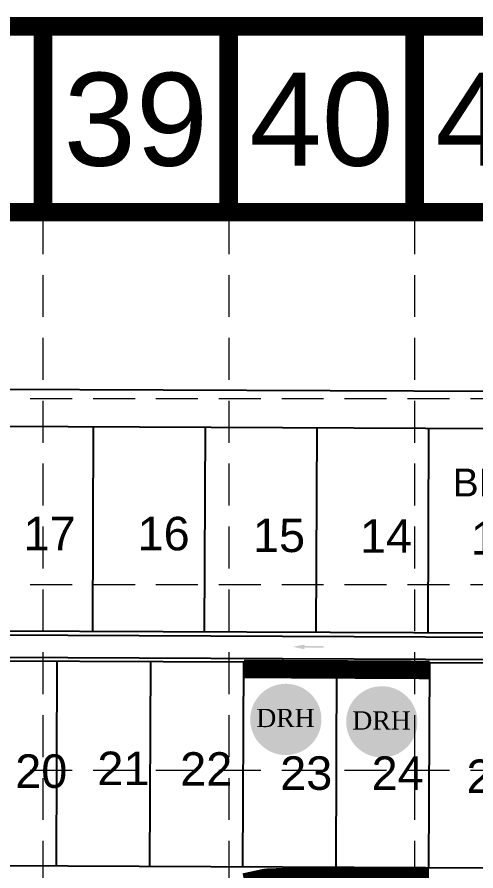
# Model space of a CAD drawing. Header units: inches. Extents: x -5337 to 1057, y 15227 to 19227.
# Drawn here: x -1455.5 to -1209.2, y 18768.3 to 19226.7 of the extents above; entities that cross this region are included whole.
import ezdxf
from ezdxf.enums import TextEntityAlignment as Align

# ---------------------------------------------------------------- set-up
doc = ezdxf.new("R2010")
doc.units = ezdxf.units.IN
doc.header["$LTSCALE"] = 150
doc.header["$MEASUREMENT"] = 0
doc.linetypes.add('HIDDEN', pattern=[0.375, 0.25, -0.125])
for name, color, linetype in [('1 BLOCK NUMBERS', 7, 'Continuous'), ('1 LOT NUMBER', 7, 'Continuous'), ('BASE', 7, 'Continuous'), ('EROSION BLANKET', 84, 'Continuous'), ('grid', 7, 'HIDDEN'), ('LOTLINE', 7, 'Continuous'), ('PAVING', 7, 'Continuous'), ('ROW', 7, 'Continuous')]:
    doc.layers.add(name, color=color, linetype=linetype)
doc.styles.add('DRHorton', font='dutcheb.ttf')
doc.styles.get("Standard").update_dxf_attribs({"font": 'ARIAL.TTF', "height": 25})

# ---------------------------------------------------------------- blocks, each defined once
blk = doc.blocks.new('DRHorton')
h = blk.add_hatch(color=1)
h.paths.add_polyline_path([(78.7, 25.78, 1), (40.43, 25.78, 1)])
h.paths.add_polyline_path([(42.33, 17.91), (76.5, 17.91), (76.5, 34.87), (42.33, 34.87)], flags=24)
at = {"layer": 'BASE', "color": 176, "style": 'DRHorton'}
blk.add_text('DRH', height=9.814, dxfattribs=at).set_placement((59.39, 21.64), align=Align.CENTER)

msp = doc.modelspace()

# ---------------------------------------------------------------- hatches: boundary and pattern name
at = {"layer": 'PAVING'}
h = msp.add_hatch(color=256, dxfattribs=at)
edge = h.paths.add_edge_path()
edge.add_line((-1300.99, 18889.58), (-1301.53, 18889.08))
edge.add_line((-1301.53, 18889.08), (-1290.95, 18889.01))
edge.add_line((-1290.95, 18889.01), (-1290.95, 18888.15))
edge.add_line((-1290.95, 18888.15), (-1301.54, 18888.22))
edge.add_line((-1301.54, 18888.22), (-1300.99, 18887.61))
edge.add_line((-1300.99, 18887.61), (-1300.99, 18887.61))
edge.add_ellipse((-1301.53, 18887.57), major_axis=(0.56, -0.004), ratio=0.285714, start_angle=-125.8315, end_angle=14.4967, ccw=False)
edge.add_line((-1301.86, 18887.45), (-1301.86, 18887.45))
edge.add_line((-1301.86, 18887.45), (-1307.58, 18888.67))
edge.add_line((-1307.58, 18888.67), (-1301.84, 18889.76))
edge.add_line((-1301.84, 18889.76), (-1301.84, 18889.76))
edge.add_ellipse((-1301.52, 18889.63), major_axis=(0.56, -0.004), ratio=0.285714, start_angle=-17.1827, end_angle=124.7269, ccw=False)
edge.add_line((-1300.99, 18889.58), (-1300.99, 18889.58))
edge.add_line((-1300.99, 18889.58), (-1300.99, 18889.58))
edge.add_line((-1300.99, 18889.58), (-1300.99, 18889.58))

# ---------------------------------------------------------------- linework, layer by layer
at = {"layer": 'BASE', "const_width": 9.98}
for points in [[(-5331.89, 15231.73), (1052.11, 15231.73), (1052.11, 19221.73), (-5331.89, 19221.73)], [(-5232.14, 15331.48), (952.36, 15331.48), (952.36, 19121.98), (-5232.14, 19121.98)]]:
    msp.add_lwpolyline(points, close=True, dxfattribs=at)
for points in [[(-1441.64, 19121.98), (-1441.64, 19221.73)], [(-1341.89, 19121.98), (-1341.89, 19221.73)], [(-1242.14, 19121.98), (-1242.14, 19221.73)]]:
    msp.add_lwpolyline(points, dxfattribs=at)
at = {"layer": 'EROSION BLANKET', "const_width": 10}
for points in [[(-1234.14, 18876.26), (-1333.76, 18876.78)], [(-1234.38, 18764.74), (-1303.34, 18765.3), (-1321.95, 18764.63), (-1333.45, 18762.15)]]:
    msp.add_lwpolyline(points, dxfattribs=at)
at = {"layer": 'grid', "color": 252, "linetype": 'HIDDEN', "lineweight": 0, "ltscale": 0.6}
for p, q in [((-1441.64, 19121.98), (-1441.64, 15630.29)), ((-1341.89, 19121.98), (-1341.89, 15630.29)), ((-1242.14, 19121.98), (-1242.14, 15630.29)), ((-5228.47, 19021.91), (956.03, 19021.91)), ((-5228.47, 18922.16), (956.03, 18922.16)), ((-5228.47, 18822.41), (956.03, 18822.41))]:
    msp.add_line(p, q, dxfattribs=at)
at = {"layer": 'LOTLINE'}
for p, q in [((-1534.47, 19007.3), (-689.32, 19003.82)), ((-1414.92, 18896.8), (-1414.47, 19006.8)), ((-1354.93, 18896.56), (-1354.47, 19006.56)), ((-1294.93, 18896.31), (-1294.47, 19006.31)), ((-1234.93, 18896.06), (-1234.47, 19006.06)), ((-1434.44, 18770.88), (-1433.99, 18880.88)), ((-1383.99, 18880.68), (-1384.44, 18770.68)), ((-1333.99, 18880.47), (-1334.44, 18770.47)), ((-1283.99, 18880.26), (-1284.45, 18770.27)), ((-1234.45, 18770.06), (-1233.99, 18880.06))]:
    msp.add_line(p, q, dxfattribs=at)
at = {"layer": 'PAVING'}
for p, q in [((-1478.93, 18895.07), (-708.03, 18891.89)), ((-1478.98, 18883.07), (-708.07, 18879.89))]:
    msp.add_line(p, q, dxfattribs=at)
at = {"layer": 'ROW'}
for p, q in [((-1534.39, 19027.3), (-689.24, 19023.82)), ((-708.02, 18893.89), (-1478.92, 18897.07)), ((-708.08, 18877.89), (-1478.99, 18881.07)), ((-991.81, 18769.06), (-1519.44, 18771.23))]:
    msp.add_line(p, q, dxfattribs=at)

# ---------------------------------------------------------------- block references
at = {"layer": 'grid'}
for p in [(-1370.83, 18823.9), (-1319.29, 18822.59)]:
    msp.add_blockref('DRHorton', p, dxfattribs=at)

# ---------------------------------------------------------------- texts
at = {"layer": '1 BLOCK NUMBERS'}
msp.add_text('BLOCK M ', height=15, dxfattribs=at).set_placement((-1221.72, 18976.86), align=Align.MIDDLE_LEFT)
at = {"layer": '1 LOT NUMBER'}
for s, p in [('17', (-1452.06, 18949.49)), ('16', (-1390.84, 18949.44)), ('15', (-1328.91, 18948.52)), ('14', (-1271.48, 18948.12)), ('13', (-1211.92, 18947.08)), ('20', (-1456.52, 18821.93)), ('21', (-1412.43, 18823.39)), ('22', (-1367.99, 18823.07)), ('23', (-1314.31, 18820.87)), ('24', (-1265.22, 18820.82)), ('25', (-1214.29, 18819.15))]:
    msp.add_text(s, height=18, dxfattribs=at).set_placement(p, align=Align.MIDDLE_LEFT)
at = {"layer": 'BASE'}
for s, p in [('39', (-1391.77, 19171.86)), ('40', (-1292.02, 19171.86)), ('41', (-1192.27, 19171.86))]:
    msp.add_text(s, height=49.875, dxfattribs=at).set_placement(p, align=Align.MIDDLE_CENTER)

doc.saveas('drawing.dxf')
